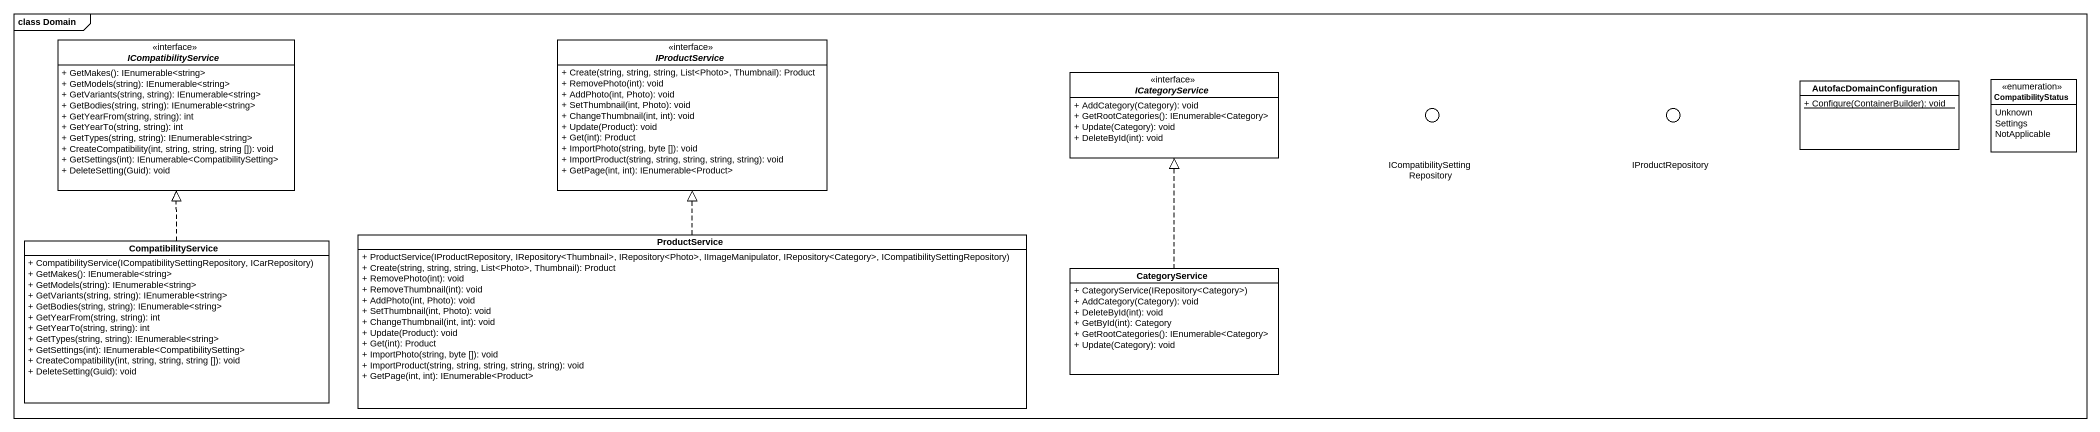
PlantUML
@startuml
mainframe class Domain
allowmixing
hide circle
hide empty members
skinparam classAttributeIconSize 0
interface ICompatibilityService {
  + GetMakes(): IEnumerable<string>
  + GetModels(string): IEnumerable<string>
  + GetVariants(string, string): IEnumerable<string>
  + GetBodies(string, string): IEnumerable<string>
  + GetYearFrom(string, string): int
  + GetYearTo(string, string): int
  + GetTypes(string, string): IEnumerable<string>
  + CreateCompatibility(int, string, string, string []): void
  + GetSettings(int): IEnumerable<CompatibilitySetting>
  + DeleteSetting(Guid): void
}
interface IProductService {
  + Create(string, string, string, List<Photo>, Thumbnail): Product
  + RemovePhoto(int): void
  + AddPhoto(int, Photo): void
  + SetThumbnail(int, Photo): void
  + ChangeThumbnail(int, int): void
  + Update(Product): void
  + Get(int): Product
  + ImportPhoto(string, byte []): void
  + ImportProduct(string, string, string, string, string): void
  + GetPage(int, int): IEnumerable<Product>
}
interface ICategoryService {
  + AddCategory(Category): void
  + GetRootCategories(): IEnumerable<Category>
  + Update(Category): void
  + DeleteById(int): void
}
() "ICompatibilitySettingRepository" as ICompatibilitySettingReposit
() IProductRepository
class AutofacDomainConfiguration {
  {static} + Configure(ContainerBuilder): void
}
enum CompatibilityStatus {
  Unknown
  Settings
  NotApplicable
}
class CompatibilityService {
  + CompatibilityService(ICompatibilitySettingRepository, ICarRepository)
  + GetMakes(): IEnumerable<string>
  + GetModels(string): IEnumerable<string>
  + GetVariants(string, string): IEnumerable<string>
  + GetBodies(string, string): IEnumerable<string>
  + GetYearFrom(string, string): int
  + GetYearTo(string, string): int
  + GetTypes(string, string): IEnumerable<string>
  + GetSettings(int): IEnumerable<CompatibilitySetting>
  + CreateCompatibility(int, string, string, string []): void
  + DeleteSetting(Guid): void
}
class ProductService {
  + ProductService(IProductRepository, IRepository<Thumbnail>, IRepository<Photo>, IImageManipulator, IRepository<Category>, ICompatibilitySettingRepository)
  + Create(string, string, string, List<Photo>, Thumbnail): Product
  + RemovePhoto(int): void
  + RemoveThumbnail(int): void
  + AddPhoto(int, Photo): void
  + SetThumbnail(int, Photo): void
  + ChangeThumbnail(int, int): void
  + Update(Product): void
  + Get(int): Product
  + ImportPhoto(string, byte []): void
  + ImportProduct(string, string, string, string, string): void
  + GetPage(int, int): IEnumerable<Product>
}
class CategoryService {
  + CategoryService(IRepository<Category>)
  + AddCategory(Category): void
  + DeleteById(int): void
  + GetById(int): Category
  + GetRootCategories(): IEnumerable<Category>
  + Update(Category): void
}
CompatibilityService .up.|> ICompatibilityService
ProductService .up.|> IProductService
CategoryService .up.|> ICategoryService
@enduml
